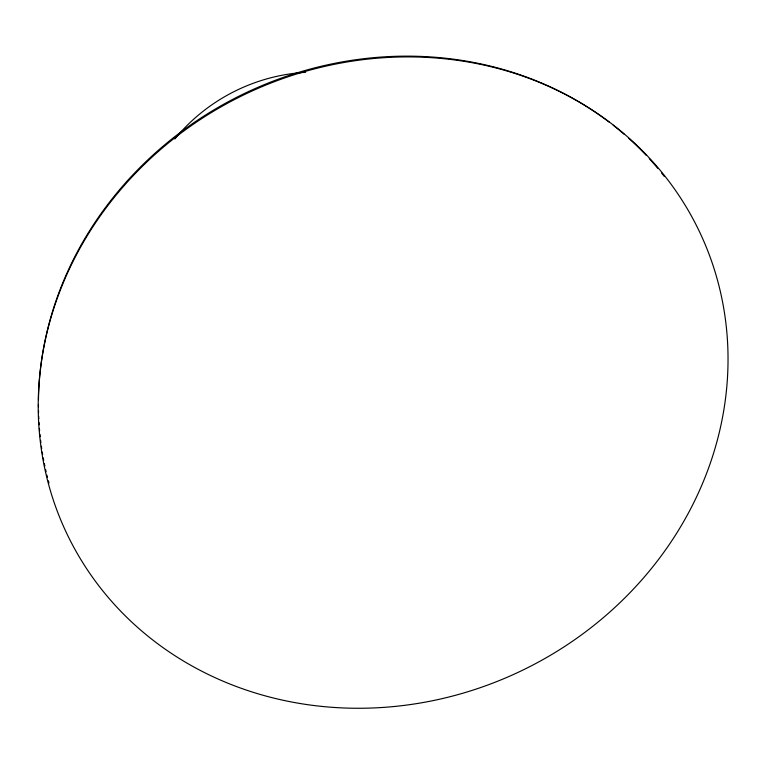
<?xml version="1.0" encoding="UTF-8"?>
<svg xmlns="http://www.w3.org/2000/svg" width="765" height="765" viewBox="0 0 765 765"><rect width="100%" height="100%" fill="white"/><g stroke="black" fill="none" stroke-linecap="round" stroke-linejoin="round"><path stroke-width="1.15" d="M174.822 138.981A176.046 167.975 -25 0 1 305.665 72.302M48.97 483.04A349.452 318.862 -25.7 0 1 48.367 480.812M47.497 477.437A349.452 318.862 -25.7 0 1 46.933 475.17M46.12 471.766A349.452 318.862 -25.7 0 1 45.604 469.481M44.858 466.038A349.452 318.862 -25.7 0 1 44.38 463.733M43.701 460.262A349.452 318.862 -25.7 0 1 43.261 457.929M42.649 454.429A349.452 318.862 -25.7 0 1 42.266 452.086M41.712 448.567A349.452 318.862 -25.7 0 1 41.377 446.205M40.899 442.658A349.452 318.862 -25.7 0 1 40.602 440.296M40.191 436.729A349.452 318.862 -25.7 0 1 39.943 434.348M39.608 430.772A349.452 318.862 -25.7 0 1 39.407 428.381M39.139 424.795A349.452 318.862 -25.7 0 1 38.986 422.404M38.795 418.809A349.452 318.862 -25.7 0 1 38.69 416.418M38.566 412.823A349.452 318.862 -25.7 0 1 38.508 410.423M38.46 406.827A349.452 318.862 -25.7 0 1 38.441 404.436M38.48 399.646A349.452 318.862 -25.7 0 1 242.801 94.277A349.452 318.862 -25.7 0 1 609.399 122.285M613.214 125.24A349.452 318.862 -25.7 0 1 624.374 134.439M628.887 138.427A349.452 318.862 -25.7 0 1 646.014 155.152M649.256 158.623A349.452 318.862 -25.7 0 1 657.795 168.377M661.505 172.89A349.452 318.862 -25.7 0 1 664.393 176.533M321.692 706.401A350.494 319.655 -25.7 0 0 707.759 250.824A350.494 319.655 -25.7 0 0 119.914 190.533A350.494 319.655 -25.7 0 0 321.692 706.401"/></g></svg>
